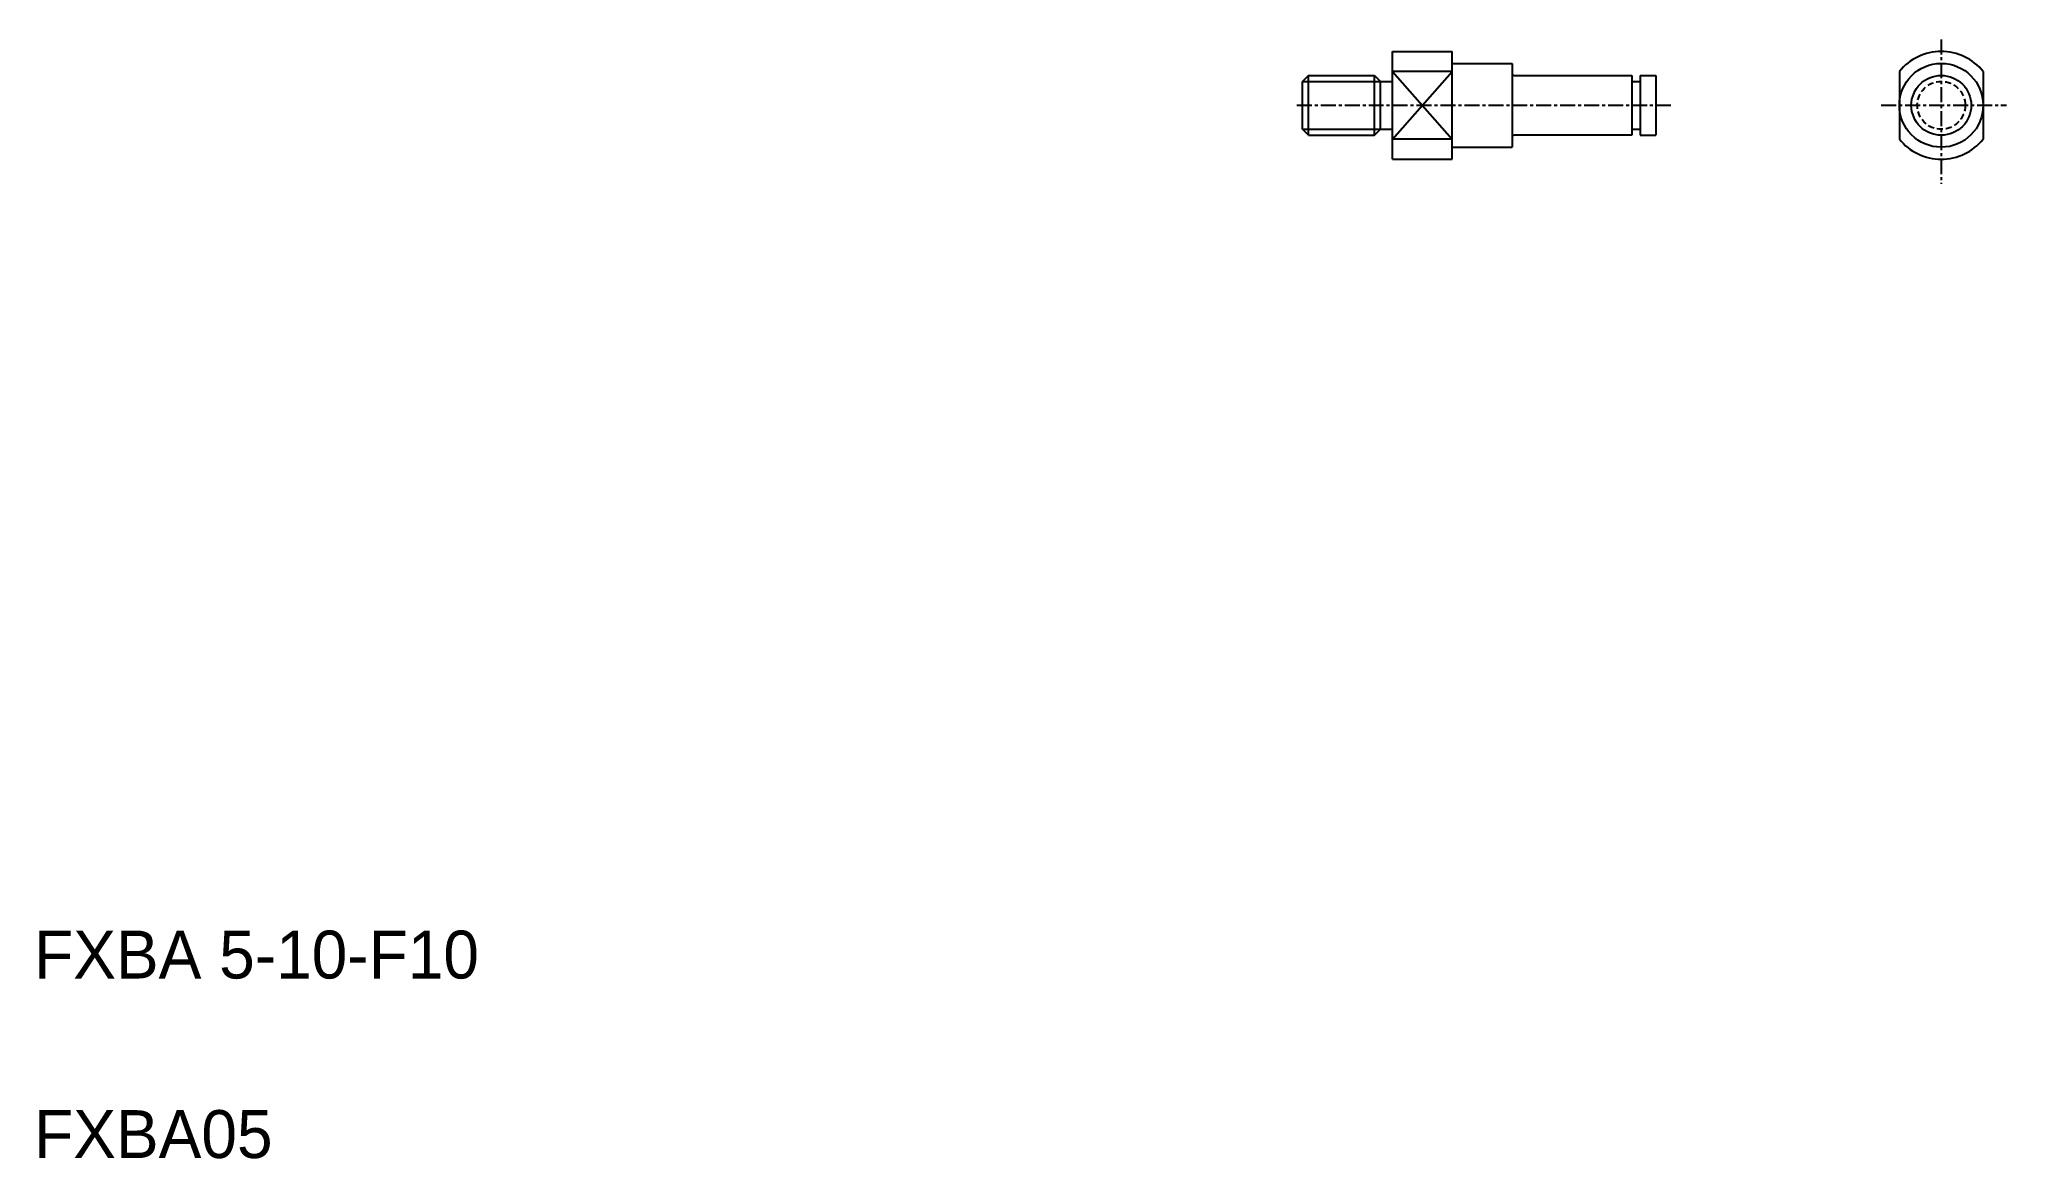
# Model space of a CAD drawing. Extents: x 36 to 200, y 125 to 219.
import ezdxf

# ---------------------------------------------------------------- set-up
doc = ezdxf.new("R2010")
doc.units = 0
doc.linetypes.add('CENTER', pattern=[2, 1.25, -0.25, 0.25, -0.25])
doc.linetypes.add('DASHED', pattern=[0.75, 0.5, -0.25])
doc.layers.get('0').update_dxf_attribs({"linetype": 'CONTINUOUS'})
doc.layers.add('CENTER', color=1, linetype='CENTER')

msp = doc.modelspace()

# ---------------------------------------------------------------- linework, layer by layer
at = {"color": 7, "linetype": 'CONTINUOUS'}
for p, q in [((148.57, 217.88), (153.57, 217.88)), ((148.57, 208.88), (148.57, 217.88)), ((153.57, 208.88), (153.57, 217.88)), ((141.57, 215.88), (141.07, 215.38)), ((141.07, 211.38), (141.07, 215.38)), ((141.57, 210.88), (141.57, 215.88)), ((141.57, 215.88), (147.07, 215.88)), ((147.07, 210.88), (147.07, 215.88)), ((147.07, 215.88), (147.57, 215.38)), ((147.57, 211.38), (147.57, 215.38)), ((147.57, 215.38), (148.57, 215.38)), ((153.57, 216.21), (148.57, 216.21)), ((153.56, 216.88), (158.57, 216.88)), ((158.57, 216.88), (158.57, 209.88)), ((158.77, 215.88), (168.57, 215.88)), ((161.22, 215.88), (161.22, 215.88)), ((163.67, 215.88), (163.67, 215.88)), ((168.57, 215.88), (168.57, 210.88)), ((168.57, 215.38), (169.27, 215.38)), ((169.27, 215.88), (169.27, 210.88)), ((169.27, 215.88), (170.57, 215.88)), ((170.57, 215.88), (170.57, 210.88)), ((190.92, 216.21), (190.92, 210.56)), ((197.92, 216.21), (197.92, 210.56)), ((141.57, 210.88), (141.07, 211.38)), ((141.57, 210.88), (147.07, 210.88)), ((147.07, 210.88), (147.57, 211.38)), ((147.57, 211.38), (148.57, 211.38)), ((153.57, 210.56), (148.57, 210.56)), ((168.57, 210.88), (158.77, 210.88)), ((168.57, 211.38), (169.27, 211.38)), ((169.27, 210.88), (170.57, 210.88)), ((148.57, 208.88), (153.57, 208.88)), ((153.56, 209.88), (158.57, 209.88))]:
    msp.add_line(p, q, dxfattribs=at)
at = {"color": 3, "linetype": 'CONTINUOUS'}
for p, q in [((141.07, 215.38), (147.57, 215.38)), ((141.07, 211.38), (147.57, 211.38))]:
    msp.add_line(p, q, dxfattribs=at)
at = {"color": 3}
for p, q in [((148.57, 210.56), (153.57, 216.21)), ((148.57, 216.21), (153.57, 210.56))]:
    msp.add_line(p, q, dxfattribs=at)
at = {"color": 7, "linetype": 'CONTINUOUS'}
for radius in [3.5, 2.5]:
    msp.add_circle((194.42, 213.38), radius, dxfattribs=at)
at = {"color": 3, "linetype": 'DASHED'}
msp.add_circle((194.42, 213.38), 2, dxfattribs=at)
at = {"color": 7, "linetype": 'CONTINUOUS'}
for centre, radius, start, end in [((194.42, 213.38), 4.5, 38.9424, 141.0576), ((158.77, 216.08), 0.2, 180, 270), ((158.77, 210.68), 0.2, 90, 180), ((194.42, 213.38), 4.5, 218.9424, 321.0576)]:
    msp.add_arc(centre, radius, start, end, dxfattribs=at)
at = {"layer": 'CENTER', "color": 1, "linetype": 'CENTER'}
for p, q in [((194.42, 218.89), (194.42, 206.83)), ((140.59, 213.38), (172.04, 213.38)), ((189.41, 213.38), (199.88, 213.38))]:
    msp.add_line(p, q, dxfattribs=at)

# ---------------------------------------------------------------- texts
at = {"color": 7, "linetype": 'CONTINUOUS'}
for s, p in [('FXBA 5-10-F10', (35.11, 140.42)), ('FXBA05', (35.11, 125.42))]:
    msp.add_text(s, height=4, dxfattribs=at).set_placement(p)

doc.saveas('drawing.dxf')
